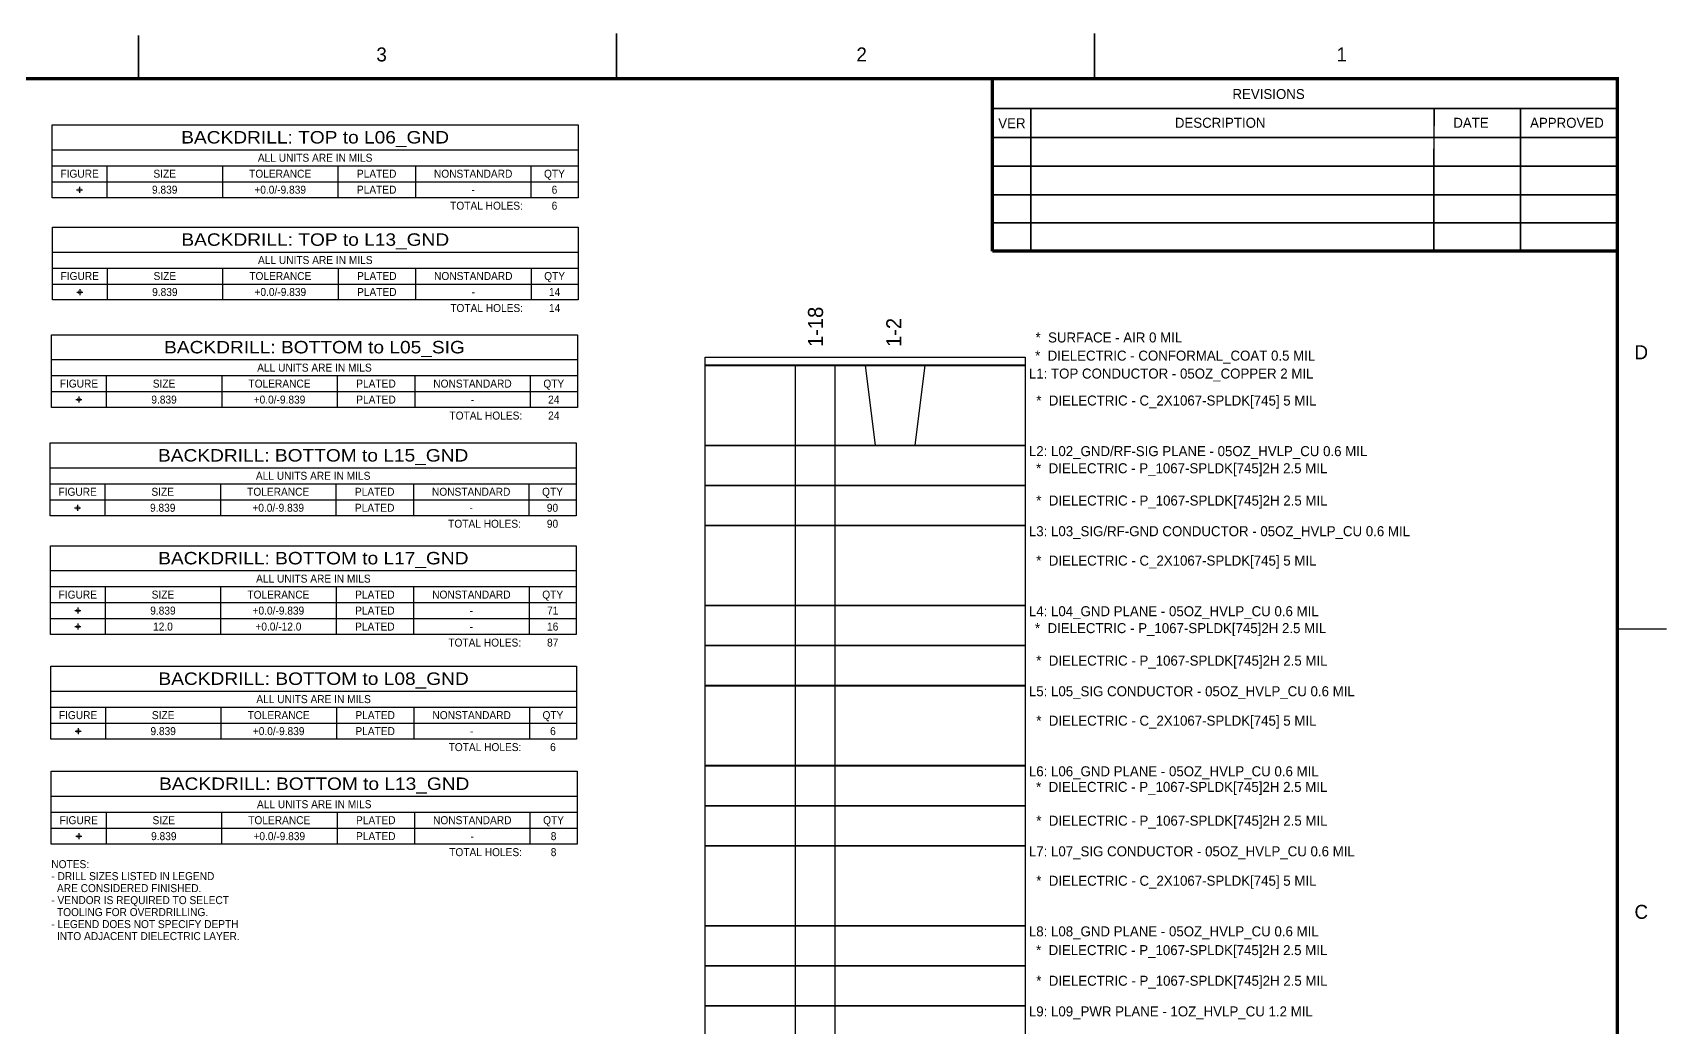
# Model space of a CAD drawing. Extents: x -13164 to 30582, y -10288 to 18382.
# Drawn here: x 10151 to 30582, y 5940 to 18382 of the extents above; entities that cross this region are included whole.
import ezdxf
from ezdxf.enums import TextEntityAlignment as Align

# ---------------------------------------------------------------- set-up
doc = ezdxf.new("R2010")
doc.units = 0
for name, color, linetype in [('DF_OUTLINE', 110, 'CONTINUOUS'), ('MA_NCBACKDRILL-1-13', 231, 'CONTINUOUS'), ('MA_NCBACKDRILL-1-6', 2, 'CONTINUOUS'), ('MA_NCBACKDRILL-18-13', 171, 'CONTINUOUS'), ('MA_NCBACKDRILL-18-15', 140, 'CONTINUOUS'), ('MA_NCBACKDRILL-18-17', 30, 'CONTINUOUS'), ('MA_NCBACKDRILL-18-5', 212, 'CONTINUOUS'), ('MA_NCBACKDRILL-18-8', 40, 'CONTINUOUS'), ('MA_XSECTION_CHART', 103, 'CONTINUOUS')]:
    doc.layers.add(name, color=color, linetype=linetype)

# ---------------------------------------------------------------- blocks, each defined once
blk = doc.blocks.new('FIGURE_CROSS')
for points in [[(-0.5, 0), (0.5, 0)], [(0, 0.5), (0, -0.5)]]:
    blk.add_lwpolyline(points)

msp = doc.modelspace()

# ---------------------------------------------------------------- linework, layer by layer
at = {"layer": 'DF_OUTLINE'}
for points, const_width in [([(11471.65, 17797.24), (11471.65, 18347.24)], 20.079), ([(17446.453, 17822.441), (17446.453, 18372.441)], 20.079), ([(23421.65, 17822.441), (23421.65, 18372.441)], 20.079), ([(-12543.311, -9692.519), (29956.689, -9692.519), (29956.689, 17807.481), (-12543.311, 17807.481), (-12543.311, -9692.519)], 40.161), ([(22146.453, 17792.524), (22146.453, 15647.24)], 40.161), ([(22146.453, 17432.284), (29946.453, 17432.284)], 20.079), ([(22626.772, 17432.284), (22626.772, 15657.481)], 20.079), ([(27661.811, 15657.481), (27666.532, 17432.284)], 20.079), ([(28746.453, 15657.481), (28746.453, 17432.284)], 20.079), ([(22146.453, 17072.441), (29946.453, 17072.441)], 20.079), ([(22146.453, 16712.201), (29946.453, 16712.201)], 20.079), ([(22146.453, 16352.362), (29946.453, 16352.362)], 20.079), ([(22146.453, 16002.362), (29946.453, 16002.362)], 20.079), ([(22146.453, 15652.362), (29946.453, 15652.362)], 40.161), ([(30571.65, 10922.441), (29971.65, 10922.441)], 20.079)]:
    msp.add_lwpolyline(points, dxfattribs=dict(at, const_width=const_width))
at = {"layer": 'MA_NCBACKDRILL-1-13'}
msp.add_lwpolyline([(10396.6034, 15038.3196), (10396.6034, 15950.1376), (16968.7814, 15950.1376), (16968.7814, 15038.3196)], close=True, dxfattribs=at)
for points in [[(10396.6034, 15638.3196), (16968.7814, 15638.3196)], [(10396.6034, 15438.3196), (16968.7814, 15438.3196)], [(11080.8284, 15438.3196), (11080.8284, 15038.3196)], [(12524.0774, 15438.3196), (12524.0774, 15038.3196)], [(13967.3264, 15438.3196), (13967.3264, 15038.3196)], [(14936.1854, 15438.3196), (14936.1854, 15038.3196)], [(16379.4344, 15438.3196), (16379.4344, 15038.3196)], [(10396.6034, 15238.3196), (16968.7814, 15238.3196)]]:
    msp.add_lwpolyline(points, dxfattribs=at)
at = {"layer": 'MA_NCBACKDRILL-1-6'}
msp.add_lwpolyline([(10394.7784, 16318.0258), (10394.7784, 17229.8438), (16966.9564, 17229.8438), (16966.9564, 16318.0258)], close=True, dxfattribs=at)
for points in [[(10394.7784, 16918.0258), (16966.9564, 16918.0258)], [(10394.7784, 16718.0258), (16966.9564, 16718.0258)], [(11079.0034, 16718.0258), (11079.0034, 16318.0258)], [(12522.2524, 16718.0258), (12522.2524, 16318.0258)], [(13965.5014, 16718.0258), (13965.5014, 16318.0258)], [(14934.3604, 16718.0258), (14934.3604, 16318.0258)], [(16377.6094, 16718.0258), (16377.6094, 16318.0258)], [(10394.7784, 16518.0258), (16966.9564, 16518.0258)]]:
    msp.add_lwpolyline(points, dxfattribs=at)
at = {"layer": 'MA_NCBACKDRILL-18-13'}
msp.add_lwpolyline([(10383.4752, 8231.264), (10383.4752, 9143.082), (16955.6532, 9143.082), (16955.6532, 8231.264)], close=True, dxfattribs=at)
for points in [[(10383.4752, 8831.264), (16955.6532, 8831.264)], [(10383.4752, 8631.264), (16955.6532, 8631.264)], [(11067.7002, 8631.264), (11067.7002, 8231.264)], [(12510.9492, 8631.264), (12510.9492, 8231.264)], [(13954.1982, 8631.264), (13954.1982, 8231.264)], [(14923.0572, 8631.264), (14923.0572, 8231.264)], [(16366.3062, 8631.264), (16366.3062, 8231.264)], [(10383.4752, 8431.264), (16955.6532, 8431.264)]]:
    msp.add_lwpolyline(points, dxfattribs=at)
at = {"layer": 'MA_NCBACKDRILL-18-15'}
msp.add_lwpolyline([(10370.0648, 12339.3721), (10370.0648, 13251.1901), (16942.2428, 13251.1901), (16942.2428, 12339.3721)], close=True, dxfattribs=at)
for points in [[(10370.0648, 12939.3721), (16942.2428, 12939.3721)], [(10370.0648, 12739.3721), (16942.2428, 12739.3721)], [(11054.2898, 12739.3721), (11054.2898, 12339.3721)], [(12497.5388, 12739.3721), (12497.5388, 12339.3721)], [(13940.7878, 12739.3721), (13940.7878, 12339.3721)], [(14909.6468, 12739.3721), (14909.6468, 12339.3721)], [(16352.8958, 12739.3721), (16352.8958, 12339.3721)], [(10370.0648, 12539.3721), (16942.2428, 12539.3721)]]:
    msp.add_lwpolyline(points, dxfattribs=at)
at = {"layer": 'MA_NCBACKDRILL-18-17'}
msp.add_lwpolyline([(10372.6219, 10853.0053), (10372.6219, 11964.8233), (16944.7999, 11964.8233), (16944.7999, 10853.0053)], close=True, dxfattribs=at)
for points in [[(10372.6219, 11653.0053), (16944.7999, 11653.0053)], [(10372.6219, 11453.0053), (16944.7999, 11453.0053)], [(11056.8469, 11453.0053), (11056.8469, 10853.0053)], [(12500.0959, 11453.0053), (12500.0959, 10853.0053)], [(13943.3449, 11453.0053), (13943.3449, 10853.0053)], [(14912.2039, 11453.0053), (14912.2039, 10853.0053)], [(16355.4529, 11453.0053), (16355.4529, 10853.0053)], [(10372.6219, 11253.0053), (16944.7999, 11253.0053)], [(10372.6219, 11053.0053), (16944.7999, 11053.0053)]]:
    msp.add_lwpolyline(points, dxfattribs=at)
at = {"layer": 'MA_NCBACKDRILL-18-5'}
msp.add_lwpolyline([(10386.4698, 13692.4828), (10386.4698, 14604.3008), (16958.6478, 14604.3008), (16958.6478, 13692.4828)], close=True, dxfattribs=at)
for points in [[(10386.4698, 14292.4828), (16958.6478, 14292.4828)], [(10386.4698, 14092.4828), (16958.6478, 14092.4828)], [(11070.6948, 14092.4828), (11070.6948, 13692.4828)], [(12513.9438, 14092.4828), (12513.9438, 13692.4828)], [(13957.1928, 14092.4828), (13957.1928, 13692.4828)], [(14926.0518, 14092.4828), (14926.0518, 13692.4828)], [(16369.3008, 14092.4828), (16369.3008, 13692.4828)], [(10386.4698, 13892.4828), (16958.6478, 13892.4828)]]:
    msp.add_lwpolyline(points, dxfattribs=at)
at = {"layer": 'MA_NCBACKDRILL-18-8'}
msp.add_lwpolyline([(10375.772, 9545.4472), (10375.772, 10457.2652), (16947.95, 10457.2652), (16947.95, 9545.4472)], close=True, dxfattribs=at)
for points in [[(10375.772, 10145.4472), (16947.95, 10145.4472)], [(10375.772, 9945.4472), (16947.95, 9945.4472)], [(11059.997, 9945.4472), (11059.997, 9545.4472)], [(12503.246, 9945.4472), (12503.246, 9545.4472)], [(13946.495, 9945.4472), (13946.495, 9545.4472)], [(14915.354, 9945.4472), (14915.354, 9545.4472)], [(16358.603, 9945.4472), (16358.603, 9545.4472)], [(10375.772, 9745.4472), (16947.95, 9745.4472)]]:
    msp.add_lwpolyline(points, dxfattribs=at)
at = {"layer": 'MA_XSECTION_CHART'}
for points in [[(18556, 14222.2275), (18556, 14322.2275), (22556, 14322.2275), (22556, 14222.2275)], [(18556, 14218.2275), (18556, 14222.2275), (22556, 14222.2275), (22556, 14218.2275)], [(18556, 13218.2275), (18556, 14218.2275), (22556, 14218.2275), (22556, 13218.2275)], [(19556, 14222.2275), (19556, 14218.2275), (19681, 14218.2275), (19681, -2803.3725), (19556, -2803.3725), (19556, -2807.3725), (20306, -2807.3725), (20306, -2803.3725), (20181, -2803.3725), (20181, 14218.2275), (20306, 14218.2275), (20306, 14222.2275)], [(20556, 14222.2275), (20681, 13217.0275), (21181, 13217.0275), (21306, 14222.2275)], [(18556, 13217.0275), (18556, 13218.2275), (22556, 13218.2275), (22556, 13217.0275)], [(18556, 12717.0275), (18556, 13217.0275), (22556, 13217.0275), (22556, 12717.0275)], [(18556, 12217.0275), (18556, 12717.0275), (22556, 12717.0275), (22556, 12217.0275)], [(18556, 12215.8275), (18556, 12217.0275), (22556, 12217.0275), (22556, 12215.8275)], [(18556, 11215.8275), (18556, 12215.8275), (22556, 12215.8275), (22556, 11215.8275)], [(18556, 11214.6275), (18556, 11215.8275), (22556, 11215.8275), (22556, 11214.6275)], [(18556, 10714.6275), (18556, 11214.6275), (22556, 11214.6275), (22556, 10714.6275)], [(18556, 10214.6275), (18556, 10714.6275), (22556, 10714.6275), (22556, 10214.6275)], [(18556, 10213.4275), (18556, 10214.6275), (22556, 10214.6275), (22556, 10213.4275)], [(18556, 9213.4275), (18556, 10213.4275), (22556, 10213.4275), (22556, 9213.4275)], [(18556, 9212.2275), (18556, 9213.4275), (22556, 9213.4275), (22556, 9212.2275)], [(18556, 8712.2275), (18556, 9212.2275), (22556, 9212.2275), (22556, 8712.2275)], [(18556, 8212.2275), (18556, 8712.2275), (22556, 8712.2275), (22556, 8212.2275)], [(18556, 8211.0275), (18556, 8212.2275), (22556, 8212.2275), (22556, 8211.0275)], [(18556, 7211.0275), (18556, 8211.0275), (22556, 8211.0275), (22556, 7211.0275)], [(18556, 7209.8275), (18556, 7211.0275), (22556, 7211.0275), (22556, 7209.8275)], [(18556, 6709.8275), (18556, 7209.8275), (22556, 7209.8275), (22556, 6709.8275)], [(18556, 6209.8275), (18556, 6709.8275), (22556, 6709.8275), (22556, 6209.8275)], [(18556, 6207.4275), (18556, 6209.8275), (22556, 6209.8275), (22556, 6207.4275)], [(18556, 5207.4275), (18556, 6207.4275), (22556, 6207.4275), (22556, 5207.4275)]]:
    msp.add_lwpolyline(points, close=True, dxfattribs=at)

# ---------------------------------------------------------------- block references
at = {"layer": 'MA_NCBACKDRILL-1-13', "xscale": 75, "yscale": 75}
msp.add_blockref('FIGURE_CROSS', (10738.7159, 15138.3196), dxfattribs=at)
at = {"layer": 'MA_NCBACKDRILL-1-6', "xscale": 75, "yscale": 75}
msp.add_blockref('FIGURE_CROSS', (10736.8909, 16418.0258), dxfattribs=at)
at = {"layer": 'MA_NCBACKDRILL-18-13', "xscale": 75, "yscale": 75}
msp.add_blockref('FIGURE_CROSS', (10725.5877, 8331.264), dxfattribs=at)
at = {"layer": 'MA_NCBACKDRILL-18-15', "xscale": 75, "yscale": 75}
msp.add_blockref('FIGURE_CROSS', (10712.1773, 12439.3721), dxfattribs=at)
at = {"layer": 'MA_NCBACKDRILL-18-17', "xscale": 75, "yscale": 75}
for p in [(10714.7344, 11153.0053), (10714.7344, 10953.0053)]:
    msp.add_blockref('FIGURE_CROSS', p, dxfattribs=at)
at = {"layer": 'MA_NCBACKDRILL-18-5', "xscale": 75, "yscale": 75}
msp.add_blockref('FIGURE_CROSS', (10728.5823, 13792.4828), dxfattribs=at)
at = {"layer": 'MA_NCBACKDRILL-18-8', "xscale": 75, "yscale": 75}
msp.add_blockref('FIGURE_CROSS', (10717.8845, 9645.4472), dxfattribs=at)

# ---------------------------------------------------------------- texts
at = {"layer": 'DF_OUTLINE'}
for s, height, width, p in [('3', 174.799, 1.002231, (14446.453, 18022.441)), ('2', 174.799, 1.002231, (20446.453, 18022.441)), ('1', 174.799, 1.002231, (26446.453, 18022.441)), ('REVISIONS', 125.201, 0.990463, (25146.453, 17552.362)), ('VER', 125.201, 0.990463, (22219.5385, 17187.3995)), ('DESCRIPTION', 125.201, 0.990463, (24426.772, 17192.524)), ('DATE', 125.201, 0.990463, (27906.689, 17192.524)), ('APPROVED', 125.201, 0.990463, (28866.532, 17192.524)), ('D', 174.799, 1.002231, (30171.65, 14297.24)), ('C', 174.799, 1.002231, (30171.65, 7297.24))]:
    msp.add_text(s, height=height, dxfattribs=dict(at, width=width)).set_placement(p)
at = {"layer": 'MA_NCBACKDRILL-1-13'}
for s, height, width, p in [('BACKDRILL: TOP to L13_GND', 155.909, 1.146438, (13682.6924, 15716.2741)), ('ALL UNITS ARE IN MILS', 100, 0.94878, (13682.6924, 15488.3196)), ('FIGURE', 100, 0.94878, (10738.7159, 15288.3196)), ('SIZE', 100, 0.94878, (11802.4529, 15288.3196)), ('TOLERANCE', 100, 0.94878, (13245.7019, 15288.3196)), ('PLATED', 100, 0.94878, (14451.7559, 15288.3196)), ('NONSTANDARD', 100, 0.94878, (15657.8099, 15288.3196)), ('QTY', 100, 0.94878, (16674.1079, 15288.3196)), ('9.839', 100, 0.94878, (11802.4529, 15088.3196)), ('+0.0/-9.839', 100, 0.94878, (13245.7019, 15088.3196)), ('PLATED', 100, 0.94878, (14451.7559, 15088.3196)), ('-', 100, 0.94878, (15657.8099, 15088.3196)), ('14', 100, 0.94878, (16674.1079, 15088.3196)), ('14', 100, 0.94878, (16674.1079, 14888.3196))]:
    msp.add_text(s, height=height, dxfattribs=dict(at, width=width)).set_placement(p, align=Align.CENTER)
msp.add_text('10', height=37.5, dxfattribs=at).set_placement((10738.7159, 15138.3196), align=Align.MIDDLE_CENTER)
at = {"layer": 'MA_NCBACKDRILL-1-13', "width": 0.94878}
msp.add_text('TOTAL HOLES:', height=100, dxfattribs=at).set_placement((16279.4344, 14888.3196), align=Align.RIGHT)
at = {"layer": 'MA_NCBACKDRILL-1-6'}
for s, height, width, p in [('BACKDRILL: TOP to L06_GND', 155.909, 1.146438, (13680.8674, 16995.9803)), ('ALL UNITS ARE IN MILS', 100, 0.94878, (13680.8674, 16768.0258)), ('FIGURE', 100, 0.94878, (10736.8909, 16568.0258)), ('SIZE', 100, 0.94878, (11800.6279, 16568.0258)), ('TOLERANCE', 100, 0.94878, (13243.8769, 16568.0258)), ('PLATED', 100, 0.94878, (14449.9309, 16568.0258)), ('NONSTANDARD', 100, 0.94878, (15655.9849, 16568.0258)), ('QTY', 100, 0.94878, (16672.2829, 16568.0258)), ('9.839', 100, 0.94878, (11800.6279, 16368.0258)), ('+0.0/-9.839', 100, 0.94878, (13243.8769, 16368.0258)), ('PLATED', 100, 0.94878, (14449.9309, 16368.0258)), ('-', 100, 0.94878, (15655.9849, 16368.0258)), ('6', 100, 0.94878, (16672.2829, 16368.0258)), ('6', 100, 0.94878, (16672.2829, 16168.0258))]:
    msp.add_text(s, height=height, dxfattribs=dict(at, width=width)).set_placement(p, align=Align.CENTER)
msp.add_text('10', height=37.5, dxfattribs=at).set_placement((10736.8909, 16418.0258), align=Align.MIDDLE_CENTER)
at = {"layer": 'MA_NCBACKDRILL-1-6', "width": 0.94878}
msp.add_text('TOTAL HOLES:', height=100, dxfattribs=at).set_placement((16277.6094, 16168.0258), align=Align.RIGHT)
at = {"layer": 'MA_NCBACKDRILL-18-13'}
for s, height, width, p in [('BACKDRILL: BOTTOM to L13_GND', 155.909, 1.146438, (13669.5642, 8909.2185)), ('FIGURE', 100, 0.94878, (10725.5877, 8481.264)), ('SIZE', 100, 0.94878, (11789.3247, 8481.264)), ('TOLERANCE', 100, 0.94878, (13232.5737, 8481.264)), ('ALL UNITS ARE IN MILS', 100, 0.94878, (13669.5642, 8681.264)), ('PLATED', 100, 0.94878, (14438.6277, 8481.264)), ('NONSTANDARD', 100, 0.94878, (15644.6817, 8481.264)), ('QTY', 100, 0.94878, (16660.9797, 8481.264)), ('9.839', 100, 0.94878, (11789.3247, 8281.264)), ('+0.0/-9.839', 100, 0.94878, (13232.5737, 8281.264)), ('PLATED', 100, 0.94878, (14438.6277, 8281.264)), ('8', 100, 0.94878, (16660.9797, 8281.264)), ('-', 100, 0.94878, (15644.6817, 8281.264)), ('8', 100, 0.94878, (16660.9797, 8081.264))]:
    msp.add_text(s, height=height, dxfattribs=dict(at, width=width)).set_placement(p, align=Align.CENTER)
msp.add_text('10', height=37.5, dxfattribs=at).set_placement((10725.5877, 8331.264), align=Align.MIDDLE_CENTER)
at = {"layer": 'MA_NCBACKDRILL-18-13', "width": 0.94878}
msp.add_text('TOTAL HOLES:', height=100, dxfattribs=at).set_placement((16266.3062, 8081.264), align=Align.RIGHT)
for s, p in [('NOTES:', (10383.4752, 7931.264)), ('- DRILL SIZES LISTED IN LEGEND', (10383.4752, 7781.264)), ('- VENDOR IS REQUIRED TO SELECT', (10383.4752, 7481.264)), ('  ARE CONSIDERED FINISHED.', (10383.4752, 7631.264)), ('  TOOLING FOR OVERDRILLING.', (10383.4752, 7331.264)), ('- LEGEND DOES NOT SPECIFY DEPTH', (10383.4752, 7181.264)), ('  INTO ADJACENT DIELECTRIC LAYER.', (10383.4752, 7031.264))]:
    msp.add_text(s, height=100, dxfattribs=at).set_placement(p)
at = {"layer": 'MA_NCBACKDRILL-18-15'}
for s, height, width, p in [('BACKDRILL: BOTTOM to L15_GND', 155.909, 1.146438, (13656.1538, 13017.3266)), ('ALL UNITS ARE IN MILS', 100, 0.94878, (13656.1538, 12789.3721)), ('FIGURE', 100, 0.94878, (10712.1773, 12589.3721)), ('SIZE', 100, 0.94878, (11775.9143, 12589.3721)), ('TOLERANCE', 100, 0.94878, (13219.1633, 12589.3721)), ('PLATED', 100, 0.94878, (14425.2173, 12589.3721)), ('NONSTANDARD', 100, 0.94878, (15631.2713, 12589.3721)), ('QTY', 100, 0.94878, (16647.5693, 12589.3721)), ('9.839', 100, 0.94878, (11775.9143, 12389.3721)), ('+0.0/-9.839', 100, 0.94878, (13219.1633, 12389.3721)), ('PLATED', 100, 0.94878, (14425.2173, 12389.3721)), ('90', 100, 0.94878, (16647.5693, 12389.3721)), ('-', 100, 0.94878, (15631.2713, 12389.3721)), ('90', 100, 0.94878, (16647.5693, 12189.3721))]:
    msp.add_text(s, height=height, dxfattribs=dict(at, width=width)).set_placement(p, align=Align.CENTER)
msp.add_text('10', height=37.5, dxfattribs=at).set_placement((10712.1773, 12439.3721), align=Align.MIDDLE_CENTER)
at = {"layer": 'MA_NCBACKDRILL-18-15', "width": 0.94878}
msp.add_text('TOTAL HOLES:', height=100, dxfattribs=at).set_placement((16252.8958, 12189.3721), align=Align.RIGHT)
at = {"layer": 'MA_NCBACKDRILL-18-17'}
for s, height, width, p in [('BACKDRILL: BOTTOM to L17_GND', 155.909, 1.146438, (13658.7109, 11730.9598)), ('ALL UNITS ARE IN MILS', 100, 0.94878, (13658.7109, 11503.0053)), ('FIGURE', 100, 0.94878, (10714.7344, 11303.0053)), ('SIZE', 100, 0.94878, (11778.4714, 11303.0053)), ('TOLERANCE', 100, 0.94878, (13221.7204, 11303.0053)), ('PLATED', 100, 0.94878, (14427.7744, 11303.0053)), ('NONSTANDARD', 100, 0.94878, (15633.8284, 11303.0053)), ('QTY', 100, 0.94878, (16650.1264, 11303.0053)), ('9.839', 100, 0.94878, (11778.4714, 11103.0053)), ('+0.0/-9.839', 100, 0.94878, (13221.7204, 11103.0053)), ('PLATED', 100, 0.94878, (14427.7744, 11103.0053)), ('-', 100, 0.94878, (15633.8284, 11103.0053)), ('71', 100, 0.94878, (16650.1264, 11103.0053)), ('12.0', 100, 0.94878, (11778.4714, 10903.0053)), ('+0.0/-12.0', 100, 0.94878, (13221.7204, 10903.0053)), ('PLATED', 100, 0.94878, (14427.7744, 10903.0053)), ('-', 100, 0.94878, (15633.8284, 10903.0053)), ('16', 100, 0.94878, (16650.1264, 10903.0053)), ('87', 100, 0.94878, (16650.1264, 10703.0053))]:
    msp.add_text(s, height=height, dxfattribs=dict(at, width=width)).set_placement(p, align=Align.CENTER)
for s, p in [('10', (10714.7344, 11153.0053)), ('12', (10714.7344, 10953.0053))]:
    msp.add_text(s, height=37.5, dxfattribs=at).set_placement(p, align=Align.MIDDLE_CENTER)
at = {"layer": 'MA_NCBACKDRILL-18-17', "width": 0.94878}
msp.add_text('TOTAL HOLES:', height=100, dxfattribs=at).set_placement((16255.4529, 10703.0053), align=Align.RIGHT)
at = {"layer": 'MA_NCBACKDRILL-18-5'}
for s, height, width, p in [('BACKDRILL: BOTTOM to L05_SIG', 155.909, 1.146438, (13672.5588, 14370.4373)), ('ALL UNITS ARE IN MILS', 100, 0.94878, (13672.5588, 14142.4828)), ('FIGURE', 100, 0.94878, (10728.5823, 13942.4828)), ('SIZE', 100, 0.94878, (11792.3193, 13942.4828)), ('TOLERANCE', 100, 0.94878, (13235.5683, 13942.4828)), ('PLATED', 100, 0.94878, (14441.6223, 13942.4828)), ('NONSTANDARD', 100, 0.94878, (15647.6763, 13942.4828)), ('QTY', 100, 0.94878, (16663.9743, 13942.4828)), ('9.839', 100, 0.94878, (11792.3193, 13742.4828)), ('+0.0/-9.839', 100, 0.94878, (13235.5683, 13742.4828)), ('PLATED', 100, 0.94878, (14441.6223, 13742.4828)), ('-', 100, 0.94878, (15647.6763, 13742.4828)), ('24', 100, 0.94878, (16663.9743, 13742.4828)), ('24', 100, 0.94878, (16663.9743, 13542.4828))]:
    msp.add_text(s, height=height, dxfattribs=dict(at, width=width)).set_placement(p, align=Align.CENTER)
msp.add_text('10', height=37.5, dxfattribs=at).set_placement((10728.5823, 13792.4828), align=Align.MIDDLE_CENTER)
at = {"layer": 'MA_NCBACKDRILL-18-5', "width": 0.94878}
msp.add_text('TOTAL HOLES:', height=100, dxfattribs=at).set_placement((16269.3008, 13542.4828), align=Align.RIGHT)
at = {"layer": 'MA_NCBACKDRILL-18-8'}
for s, height, width, p in [('BACKDRILL: BOTTOM to L08_GND', 155.909, 1.146438, (13661.861, 10223.4017)), ('ALL UNITS ARE IN MILS', 100, 0.94878, (13661.861, 9995.4472)), ('FIGURE', 100, 0.94878, (10717.8845, 9795.4472)), ('SIZE', 100, 0.94878, (11781.6215, 9795.4472)), ('TOLERANCE', 100, 0.94878, (13224.8705, 9795.4472)), ('PLATED', 100, 0.94878, (14430.9245, 9795.4472)), ('NONSTANDARD', 100, 0.94878, (15636.9785, 9795.4472)), ('QTY', 100, 0.94878, (16653.2765, 9795.4472)), ('9.839', 100, 0.94878, (11781.6215, 9595.4472)), ('+0.0/-9.839', 100, 0.94878, (13224.8705, 9595.4472)), ('PLATED', 100, 0.94878, (14430.9245, 9595.4472)), ('-', 100, 0.94878, (15636.9785, 9595.4472)), ('6', 100, 0.94878, (16653.2765, 9595.4472)), ('6', 100, 0.94878, (16653.2765, 9395.4472))]:
    msp.add_text(s, height=height, dxfattribs=dict(at, width=width)).set_placement(p, align=Align.CENTER)
msp.add_text('10', height=37.5, dxfattribs=at).set_placement((10717.8845, 9645.4472), align=Align.MIDDLE_CENTER)
at = {"layer": 'MA_NCBACKDRILL-18-8', "width": 0.94878}
msp.add_text('TOTAL HOLES:', height=100, dxfattribs=at).set_placement((16258.603, 9395.4472), align=Align.RIGHT)
at = {"layer": 'MA_XSECTION_CHART', "width": 0.997885}
for s, p in [('1-18', (20029, 14451)), ('1-2', (21008, 14451))]:
    msp.add_text(s, height=188.189, rotation=90, dxfattribs=at).set_placement(p)
at = {"layer": 'MA_XSECTION_CHART', "width": 0.990463}
for s, p in [('   *  SURFACE - AIR 0 MIL', (22547, 14507)), ('   *  DIELECTRIC - CONFORMAL_COAT 0.5 MIL', (22542, 14279.8942)), (' L1: TOP CONDUCTOR - 05OZ_COPPER 2 MIL', (22556, 14055.5609)), ('   *  DIELECTRIC - C_2X1067-SPLDK[745] 5 MIL', (22556, 13718.2275)), (' L2: L02_GND/RF-SIG PLANE - 05OZ_HVLP_CU 0.6 MIL', (22556, 13084.8942)), ('   *  DIELECTRIC - P_1067-SPLDK[745]2H 2.5 MIL', (22554, 12871)), ('   *  DIELECTRIC - P_1067-SPLDK[745]2H 2.5 MIL', (22556, 12467.0275)), (' L3: L03_SIG/RF-GND CONDUCTOR - 05OZ_HVLP_CU 0.6 MIL', (22556, 12083.6942)), ('   *  DIELECTRIC - C_2X1067-SPLDK[745] 5 MIL', (22556, 11715.8275)), (' L4: L04_GND PLANE - 05OZ_HVLP_CU 0.6 MIL', (22556, 11082.4942)), ('   *  DIELECTRIC - P_1067-SPLDK[745]2H 2.5 MIL', (22540, 10871)), ('   *  DIELECTRIC - P_1067-SPLDK[745]2H 2.5 MIL', (22556, 10464.6275)), (' L5: L05_SIG CONDUCTOR - 05OZ_HVLP_CU 0.6 MIL', (22556, 10081.2942)), ('   *  DIELECTRIC - C_2X1067-SPLDK[745] 5 MIL', (22556, 9713.4275)), (' L6: L06_GND PLANE - 05OZ_HVLP_CU 0.6 MIL', (22556, 9080.0942)), ('   *  DIELECTRIC - P_1067-SPLDK[745]2H 2.5 MIL', (22554, 8885)), ('   *  DIELECTRIC - P_1067-SPLDK[745]2H 2.5 MIL', (22556, 8462.2275)), (' L7: L07_SIG CONDUCTOR - 05OZ_HVLP_CU 0.6 MIL', (22556, 8078.8942)), ('   *  DIELECTRIC - C_2X1067-SPLDK[745] 5 MIL', (22556, 7711.0275)), (' L8: L08_GND PLANE - 05OZ_HVLP_CU 0.6 MIL', (22556, 7077.6942)), ('   *  DIELECTRIC - P_1067-SPLDK[745]2H 2.5 MIL', (22554, 6843)), ('   *  DIELECTRIC - P_1067-SPLDK[745]2H 2.5 MIL', (22556, 6459.8275)), (' L9: L09_PWR PLANE - 1OZ_HVLP_CU 1.2 MIL', (22556, 6076.4942))]:
    msp.add_text(s, height=125.201, dxfattribs=at).set_placement(p)

doc.saveas('drawing.dxf')
